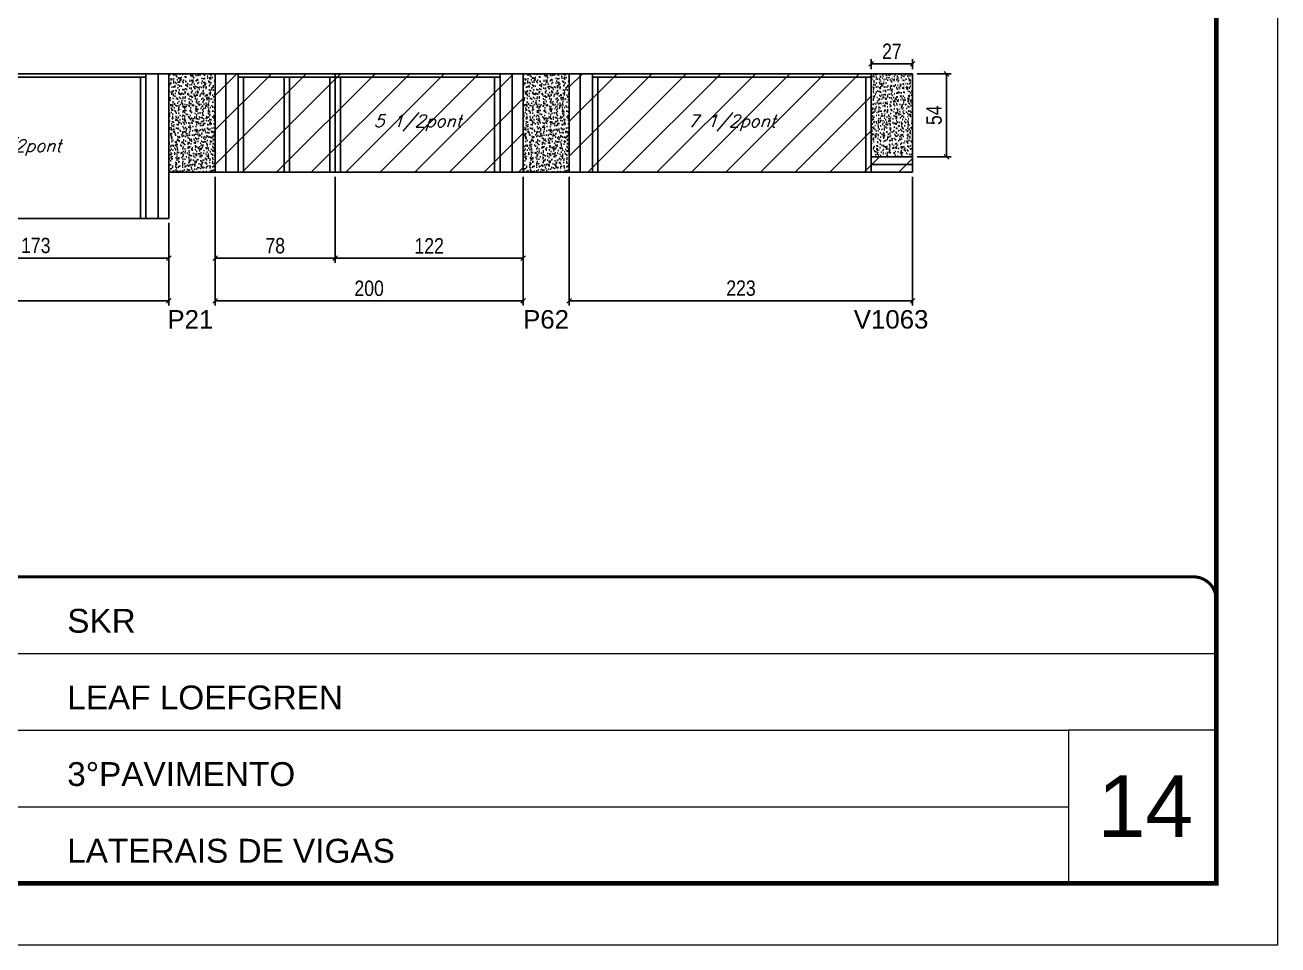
# Model space of a CAD drawing. Extents: x 3309 to 9563, y -2522 to 14608.
# Drawn here: x 5579 to 6393, y 10112 to 10710 of the extents above; entities that cross this region are included whole.
import ezdxf

# ---------------------------------------------------------------- set-up
doc = ezdxf.new("R2010")
doc.units = 0
doc.linetypes.add('CONTINUO', pattern=[0])
doc.linetypes.add('DASHED', pattern=[0.75, 0.5, -0.25])
for name, color, linetype in [('5', 5, 'Continuous'), ('COTA', 241, 'Continuous'), ('Painéis', 200, 'Continuous'), ('SARR_2.2x10', 60, 'Continuous'), ('SARR_2.2x7', 40, 'Continuous'), ('SARR_3.5x7', 81, 'Continuous'), ('texto', 7, 'Continuous')]:
    doc.layers.add(name, color=color, linetype=linetype)
for name, color, linetype, lineweight in [('CARIMBO', 255, 'Continuous', 9), ('Folhas', 255, 'Continuous', 9), ('Hachura', 251, 'Continuous', 9), ('SARRAFO DE PRESSAO', 251, 'DASHED', 9)]:
    doc.layers.add(name, color=color, linetype=linetype, lineweight=lineweight)
doc.styles.add('ARIAL', font='arial.ttf')
doc.styles.add('COTA TECNICA', font='techl___.ttf', dxfattribs={"height": 10})
doc.styles.add('Romans', font='romans.shx')
doc.styles.get("Standard").update_dxf_attribs({"font": 'arial.ttf'})
doc.dimstyles.new('PAINEL', dxfattribs={"dimtxt": 10, "dimasz": 3, "dimexe": 3, "dimexo": 3, "dimgap": 3, "dimtad": 1, "dimdec": 1, "dimzin": 12, "dimdsep": 46, "dimtxsty": 'COTA TECNICA', "dimblk1": 'OBLIQUE', "dimblk2": 'OBLIQUE', "dimsah": 1, "dimcen": 0.9, "dimclrd": 4, "dimclre": 4, "dimclrt": 240, "dimadec": 1, "dimazin": 3, "dimtfac": 1, "dimtdec": 1, "dimtmove": 0, "dimatfit": 3, "dimfxl": 1, "dimtolj": 1, "dimtzin": 12, "dimarcsym": 0})
pattern_1 = [(50, (-13.5, -41.9124), (5.46554, -0.4781726), [0.5715, -6.2865]), (355, (-13.5, -41.9124), (-1.0573026, 5.7317054), [0.4572, -5.0292175]), (100.451445, (-13.0445, -41.952), (4.4082374, 5.2535326), [0.4857003, -5.3427073]), (46.1842, (-13.5, -40.3884), (8.1323712, -1.26127), [0.85725, -9.42975]), (96.63556, (-12.822, -40.4935), (7.122124, 7.4227837), [0.7285507, -8.014068]), (351.18415, (-13.5, -40.388), (7.122124, 7.422784), [0.685799, -7.543792]), (21, (-12.738, -40.7694), (4.5484317, -3.067956), [0.5715, -6.2865]), (326, (-12.738, -40.7694), (1.8540609, 5.525639), [0.4572, -5.0292]), (71.451445, (-12.359, -41.025), (6.4024926, 2.457683), [0.4857003, -5.3426981]), (37.5, (-13.5, -41.9124), (0.0926581, 2.53665117), [0, -4.96824, 0, -5.1054, 0, -5.04825]), (7.5, (-13.5, -41.9124), (2.0045899, 3.00541724), [0, -2.91084, 0, -4.85394, 0, -1.92405]), (327.5, (-15.1993, -41.9124), (4.06771786, -0.17186232), [0, -1.905, 0, -5.9436, 0, -7.8867]), (317.5, (-15.9613, -41.9124), (4.4438754, 0.7627947), [0, -2.4765, 0, -3.94716, 0, -5.6007])]

# ---------------------------------------------------------------- blocks, each defined once
blk = doc.blocks.new('9999999999')
at = {"color": 30, "linetype": 'CONTINUO'}
for p, q in [((98564.56, 34379.64), (99583.98, 34379.64)), ((98564.56, 34329.83), (99487.98, 34329.83)), ((99583.98, 34329.83), (99487.98, 34329.83)), ((99487.98, 34329.83), (99487.98, 34230.21)), ((98564.56, 34280.02), (99487.98, 34280.02))]:
    blk.add_line(p, q, dxfattribs=at)
at = {"color": 30, "linetype": 'CONTINUO', "const_width": 2}
blk.add_lwpolyline([(99583.98, 34230.21), (99583.98, 34414.45, 0.414214), (99568.98, 34429.45), (98228.98, 34429.45, 0.414214), (98213.98, 34414.45), (98213.98, 34245.21, 0.414214), (98228.98, 34230.21), (99583.98, 34230.21)], format="xyb", dxfattribs=at)
at = {"layer": 'Folhas'}
blk.add_lwpolyline([(98138.98, 34190.21), (99623.98, 34190.21), (99623.98, 35240.21), (98138.98, 35240.21)], close=True, dxfattribs=at)
at = {"layer": 'Folhas', "color": 30, "const_width": 3}
blk.add_lwpolyline([(98213.98, 34230.21), (99583.98, 34230.21), (99583.98, 35200.21), (98213.98, 35200.21)], close=True, dxfattribs=at)
at = {"color": 7, "linetype": 'Continuous', "ltscale": 5, "style": 'ARIAL'}
for s, height, p in [('SKR', 15.483, (98837.68, 34393.13)), ('LEAF LOEFGREN', 15.4829, (98837.68, 34343.32)), ('3°PAVIMENTO', 15.4829, (98837.68, 34293.51)), ('LATERAIS DE VIGAS', 15.4829, (98837.68, 34243.7))]:
    blk.add_text(s, height=height, dxfattribs=at).set_placement(p)
blk = doc.blocks.new('_Oblique')
at = {"color": 0, "linetype": 'ByBlock', "lineweight": -2}
blk.add_line((-0.5, -0.5), (0.5, 0.5), dxfattribs=at)
blk = doc.blocks.new('*D391')
at = {"layer": 'COTA', "color": 4, "linetype": 'ByBlock', "lineweight": -2, "transparency": 16777216}
for p, q in [((5011.63, 10581.32), (5011.63, 10527.7)), ((5672.63, 10581.32), (5672.63, 10527.7)), ((5672.63, 10530.7), (5011.63, 10530.7))]:
    blk.add_line(p, q, dxfattribs=at)
at = {"layer": 'Defpoints', "color": 0, "linetype": 'ByBlock', "transparency": 16777216}
for p in [(5011.63, 10584.32), (5672.63, 10584.32), (5011.63, 10530.7)]:
    blk.add_point(p, dxfattribs=at)
at = {"layer": 'COTA', "color": 4, "linetype": 'ByBlock', "lineweight": -2, "transparency": 16777216, "xscale": 3, "yscale": 3, "zscale": 3, "rotation": 180}
blk.add_blockref('_Oblique', (5011.63, 10530.7), dxfattribs=at)
at = {"layer": 'COTA', "color": 4, "linetype": 'ByBlock', "lineweight": -2, "transparency": 16777216, "xscale": 3, "yscale": 3, "zscale": 3}
blk.add_blockref('_Oblique', (5672.63, 10530.7), dxfattribs=at)
at = {"layer": 'COTA', "color": 240, "linetype": 'ByBlock', "transparency": 16777216, "insert": (5342.13, 10538.8), "char_height": 10, "attachment_point": 5, "style": 'COTA TECNICA'}
blk.add_mtext('\\A1;661', dxfattribs=at)
blk = doc.blocks.new('*D392')
at = {"layer": 'COTA', "color": 4, "lineweight": -2, "transparency": 16777216}
for p, q in [((5499.63, 10581.32), (5499.63, 10555.41)), ((5672.63, 10581.32), (5672.63, 10555.41)), ((5499.63, 10558.41), (5672.63, 10558.41))]:
    blk.add_line(p, q, dxfattribs=at)
at = {"layer": 'Defpoints', "color": 0, "transparency": 16777216}
for p in [(5499.63, 10584.32, 0), (5672.63, 10584.32, 0), (5672.63, 10558.41)]:
    blk.add_point(p, dxfattribs=at)
at = {"layer": 'COTA', "color": 4, "lineweight": -2, "transparency": 16777216, "xscale": 3, "yscale": 3, "zscale": 3, "rotation": 180}
blk.add_blockref('_Oblique', (5499.63, 10558.41), dxfattribs=at)
at = {"layer": 'COTA', "color": 4, "lineweight": -2, "transparency": 16777216, "xscale": 3, "yscale": 3, "zscale": 3}
blk.add_blockref('_Oblique', (5672.63, 10558.41), dxfattribs=at)
at = {"layer": 'COTA', "color": 240, "transparency": 16777216, "insert": (5586.13, 10566.63), "char_height": 10, "attachment_point": 5, "style": 'COTA TECNICA'}
blk.add_mtext('\\A1;173', dxfattribs=at)
blk = doc.blocks.new('*D394')
at = {"layer": 'COTA', "color": 4, "linetype": 'ByBlock', "lineweight": -2, "transparency": 16777216}
for p, q in [((5702.63, 10611.32), (5702.63, 10527.7)), ((5902.63, 10611.32), (5902.63, 10527.7)), ((5702.63, 10530.7), (5902.63, 10530.7))]:
    blk.add_line(p, q, dxfattribs=at)
at = {"layer": 'Defpoints', "color": 0, "linetype": 'ByBlock', "transparency": 16777216}
for p in [(5702.63, 10614.32), (5902.63, 10614.32), (5902.63, 10530.7)]:
    blk.add_point(p, dxfattribs=at)
at = {"layer": 'COTA', "color": 4, "linetype": 'ByBlock', "lineweight": -2, "transparency": 16777216, "xscale": 3, "yscale": 3, "zscale": 3, "rotation": 180}
blk.add_blockref('_Oblique', (5702.63, 10530.7), dxfattribs=at)
at = {"layer": 'COTA', "color": 4, "linetype": 'ByBlock', "lineweight": -2, "transparency": 16777216, "xscale": 3, "yscale": 3, "zscale": 3}
blk.add_blockref('_Oblique', (5902.63, 10530.7), dxfattribs=at)
at = {"layer": 'COTA', "color": 240, "linetype": 'ByBlock', "transparency": 16777216, "insert": (5802.63, 10538.8), "char_height": 10, "attachment_point": 5, "style": 'COTA TECNICA'}
blk.add_mtext('\\A1;200', dxfattribs=at)
blk = doc.blocks.new('*D395')
at = {"layer": 'COTA', "color": 4, "lineweight": -2, "transparency": 16777216}
for p, q in [((5780.63, 10611.32), (5780.63, 10555.41)), ((5902.63, 10611.32), (5902.63, 10555.41)), ((5902.63, 10558.41), (5780.63, 10558.41))]:
    blk.add_line(p, q, dxfattribs=at)
at = {"layer": 'Defpoints', "color": 0, "transparency": 16777216}
for p in [(5780.63, 10614.32), (5902.63, 10614.32), (5780.63, 10558.41)]:
    blk.add_point(p, dxfattribs=at)
at = {"layer": 'COTA', "color": 4, "lineweight": -2, "transparency": 16777216, "xscale": 3, "yscale": 3, "zscale": 3, "rotation": 180}
blk.add_blockref('_Oblique', (5780.63, 10558.41), dxfattribs=at)
at = {"layer": 'COTA', "color": 4, "lineweight": -2, "transparency": 16777216, "xscale": 3, "yscale": 3, "zscale": 3}
blk.add_blockref('_Oblique', (5902.63, 10558.41), dxfattribs=at)
at = {"layer": 'COTA', "color": 240, "transparency": 16777216, "insert": (5841.63, 10566.47), "char_height": 10, "attachment_point": 5, "style": 'COTA TECNICA'}
blk.add_mtext('\\A1;122', dxfattribs=at)
blk = doc.blocks.new('*D396')
at = {"layer": 'COTA', "color": 4, "lineweight": -2, "transparency": 16777216}
for p, q in [((5702.63, 10611.32), (5702.63, 10555.41)), ((5780.63, 10611.32), (5780.63, 10555.41)), ((5780.63, 10558.41), (5702.63, 10558.41))]:
    blk.add_line(p, q, dxfattribs=at)
at = {"layer": 'Defpoints', "color": 0, "transparency": 16777216}
for p in [(5702.63, 10614.32), (5780.63, 10614.32), (5702.63, 10558.41)]:
    blk.add_point(p, dxfattribs=at)
at = {"layer": 'COTA', "color": 4, "lineweight": -2, "transparency": 16777216, "xscale": 3, "yscale": 3, "zscale": 3, "rotation": 180}
blk.add_blockref('_Oblique', (5702.63, 10558.41), dxfattribs=at)
at = {"layer": 'COTA', "color": 4, "lineweight": -2, "transparency": 16777216, "xscale": 3, "yscale": 3, "zscale": 3}
blk.add_blockref('_Oblique', (5780.63, 10558.41), dxfattribs=at)
at = {"layer": 'COTA', "color": 240, "transparency": 16777216, "insert": (5741.63, 10566.5), "char_height": 10, "attachment_point": 5, "style": 'COTA TECNICA'}
blk.add_mtext('\\A1;78', dxfattribs=at)
blk = doc.blocks.new('*D397')
at = {"layer": 'COTA', "color": 4, "linetype": 'ByBlock', "lineweight": -2, "transparency": 16777216}
for p, q in [((5932.63, 10611.32), (5932.63, 10527.7)), ((6155.63, 10611.32), (6155.63, 10527.7)), ((5932.63, 10530.7), (6155.63, 10530.7))]:
    blk.add_line(p, q, dxfattribs=at)
at = {"layer": 'Defpoints', "color": 0, "linetype": 'ByBlock', "transparency": 16777216}
for p in [(5932.63, 10614.32), (6155.63, 10614.32), (6155.63, 10530.7)]:
    blk.add_point(p, dxfattribs=at)
at = {"layer": 'COTA', "color": 4, "linetype": 'ByBlock', "lineweight": -2, "transparency": 16777216, "xscale": 3, "yscale": 3, "zscale": 3, "rotation": 180}
blk.add_blockref('_Oblique', (5932.63, 10530.7), dxfattribs=at)
at = {"layer": 'COTA', "color": 4, "linetype": 'ByBlock', "lineweight": -2, "transparency": 16777216, "xscale": 3, "yscale": 3, "zscale": 3}
blk.add_blockref('_Oblique', (6155.63, 10530.7), dxfattribs=at)
at = {"layer": 'COTA', "color": 240, "linetype": 'ByBlock', "transparency": 16777216, "insert": (6044.13, 10538.92), "char_height": 10, "attachment_point": 5, "style": 'COTA TECNICA'}
blk.add_mtext('\\A1;223', dxfattribs=at)
blk = doc.blocks.new('*D398')
at = {"layer": 'COTA', "color": 4, "lineweight": -2, "transparency": 16777216}
for p, q in [((6158.63, 10678.32), (6180.67, 10678.32)), ((6177.67, 10678.32), (6177.67, 10624.32)), ((6158.63, 10624.32), (6180.67, 10624.32))]:
    blk.add_line(p, q, dxfattribs=at)
at = {"layer": 'Defpoints', "color": 0, "transparency": 16777216}
for p in [(6155.63, 10678.32, 0), (6155.63, 10624.32, 0), (6177.67, 10624.32)]:
    blk.add_point(p, dxfattribs=at)
at = {"layer": 'COTA', "color": 4, "lineweight": -2, "transparency": 16777216, "xscale": 3, "yscale": 3, "zscale": 3}
for p, rotation in [((6177.67, 10678.32), 90), ((6177.67, 10624.32), 270)]:
    blk.add_blockref('_Oblique', p, dxfattribs=dict(at, rotation=rotation))
at = {"layer": 'COTA', "color": 240, "transparency": 16777216, "insert": (6169.56, 10651.32), "char_height": 10, "attachment_point": 5, "rotation": 90, "style": 'COTA TECNICA'}
blk.add_mtext('\\A1;54', dxfattribs=at)
blk = doc.blocks.new('*D399')
at = {"layer": 'COTA', "color": 4, "lineweight": -2, "transparency": 16777216}
for p, q in [((6128.63, 10681.32), (6128.63, 10687.8)), ((6155.63, 10684.8), (6128.63, 10684.8)), ((6155.63, 10681.32), (6155.63, 10687.8))]:
    blk.add_line(p, q, dxfattribs=at)
at = {"layer": 'Defpoints', "color": 0, "transparency": 16777216}
for p in [(6128.63, 10684.8), (6128.63, 10678.32, 0), (6155.63, 10678.32, 0)]:
    blk.add_point(p, dxfattribs=at)
at = {"layer": 'COTA', "color": 4, "lineweight": -2, "transparency": 16777216, "xscale": 3, "yscale": 3, "zscale": 3, "rotation": 180}
blk.add_blockref('_Oblique', (6128.63, 10684.8), dxfattribs=at)
at = {"layer": 'COTA', "color": 4, "lineweight": -2, "transparency": 16777216, "xscale": 3, "yscale": 3, "zscale": 3}
blk.add_blockref('_Oblique', (6155.63, 10684.8), dxfattribs=at)
at = {"layer": 'COTA', "color": 240, "transparency": 16777216, "insert": (6142.13, 10692.87), "char_height": 10, "attachment_point": 5, "style": 'COTA TECNICA'}
blk.add_mtext('\\A1;27', dxfattribs=at)

msp = doc.modelspace()

# ---------------------------------------------------------------- hatches: boundary and pattern name
at = {"layer": 'COTA'}
h = msp.add_hatch(dxfattribs=at)
h.set_pattern_fill('AR-CONC', color=256, scale=0.03)
h.set_pattern_definition(pattern_1)
h.paths.add_polyline_path([(5702.63, 10678.32), (5672.63, 10678.32), (5672.63, 10614.32), (5702.63, 10614.32)])
h = msp.add_hatch(dxfattribs=at)
h.set_pattern_fill('AR-CONC', color=256, scale=0.03)
h.set_pattern_definition([(50, (216.5, -41.9124), (5.46554, -0.4781726), [0.5715, -6.2865]), (355, (216.5, -41.9124), (-1.0573026, 5.7317054), [0.4572, -5.0292175]), (100.451445, (216.9555, -41.952), (4.4082374, 5.2535326), [0.4857003, -5.3427073]), (46.1842, (216.5, -40.3884), (8.1323712, -1.26127), [0.85725, -9.42975]), (96.63556, (217.178, -40.4935), (7.122124, 7.4227837), [0.7285507, -8.014068]), (351.18415, (216.5, -40.388), (7.122124, 7.422784), [0.685799, -7.543792]), (21, (217.262, -40.7694), (4.5484317, -3.067956), [0.5715, -6.2865]), (326, (217.262, -40.7694), (1.8540609, 5.525639), [0.4572, -5.0292]), (71.451445, (217.641, -41.025), (6.4024926, 2.457683), [0.4857003, -5.3426981]), (37.5, (216.5, -41.9124), (0.0926581, 2.53665117), [0, -4.96824, 0, -5.1054, 0, -5.04825]), (7.5, (216.5, -41.9124), (2.0045899, 3.00541724), [0, -2.91084, 0, -4.85394, 0, -1.92405]), (327.5, (214.8007, -41.9124), (4.06771786, -0.17186232), [0, -1.905, 0, -5.9436, 0, -7.8867]), (317.5, (214.0387, -41.9124), (4.4438754, 0.7627947), [0, -2.4765, 0, -3.94716, 0, -5.6007])])
h.paths.add_polyline_path([(5932.63, 10678.32), (5902.63, 10678.32), (5902.63, 10614.32), (5932.63, 10614.32)])
h = msp.add_hatch(dxfattribs=at)
h.set_pattern_fill('AR-CONC', color=256, scale=0.03)
h.set_pattern_definition(pattern_1)
h.paths.add_polyline_path([(6155.63, 10678.32), (6128.63, 10678.32), (6128.63, 10624.32), (6155.63, 10624.32)])
at = {"layer": 'Hachura'}
h = msp.add_hatch(dxfattribs=at)
h.set_pattern_fill('ANSI31', color=256, scale=5)
h.paths.add_polyline_path([(5780.63, 10678.32), (5702.63, 10678.32), (5702.63, 10614.32), (5780.63, 10614.32)])
h.paths.add_polyline_path([(5902.63, 10678.32), (5780.63, 10678.32), (5780.63, 10614.32), (5902.63, 10614.32)])
h.paths.add_polyline_path([(6128.63, 10678.32), (5932.63, 10678.32), (5932.63, 10614.32), (6155.63, 10614.32), (6155.63, 10624.32), (6128.63, 10624.32)])

# ---------------------------------------------------------------- linework, layer by layer
at = {"layer": 'COTA'}
for p, q in [((5702.63, 10678.32, 0), (5672.63, 10678.32, 0)), ((5932.63, 10678.32, 0), (5902.63, 10678.32, 0)), ((6155.63, 10678.32, 0), (6128.63, 10678.32, 0)), ((6155.63, 10624.32, 0), (6155.63, 10678.32, 0)), ((6128.63, 10624.32, 0), (6128.63, 10614.32, 0)), ((5702.63, 10614.32, 0), (5672.63, 10614.32, 0)), ((5932.63, 10614.32, 0), (5902.63, 10614.32, 0))]:
    msp.add_line(p, q, dxfattribs=at)
at = {"layer": 'Painéis', "linetype": 'ByBlock'}
for p, q in [((5672.63, 10678.32, 0), (5046.13, 10678.32, 0)), ((5672.63, 10584.32, 0), (5672.63, 10678.32, 0)), ((5702.63, 10678.32, 0), (5902.63, 10678.32, 0)), ((5702.63, 10614.32, 0), (5702.63, 10678.32, 0)), ((5780.63, 10614.32, 0), (5780.63, 10678.32, 0)), ((5902.63, 10614.32, 0), (5902.63, 10678.32, 0)), ((5932.63, 10678.32, 0), (6128.63, 10678.32, 0)), ((5932.63, 10614.32, 0), (5932.63, 10678.32, 0)), ((6128.63, 10624.32, 0), (6128.63, 10678.32, 0)), ((6128.63, 10624.32, 0), (6155.63, 10624.32, 0)), ((6155.63, 10614.32, 0), (6155.63, 10624.32, 0)), ((5702.63, 10614.32, 0), (5902.63, 10614.32, 0)), ((5932.63, 10614.32, 0), (6155.63, 10614.32, 0)), ((5672.63, 10584.32, 0), (5011.63, 10584.32, 0))]:
    msp.add_line(p, q, dxfattribs=at)
at = {"layer": 'SARR_2.2x10'}
msp.add_line((6128.63, 10619.32, 0), (6155.63, 10619.32, 0), dxfattribs=at)
at = {"layer": 'SARR_2.2x7', "linetype": 'Continuous'}
for p, q in [((5657.63, 10676.12, 0), (5499.63, 10676.12, 0)), ((5665.63, 10584.32, 0), (5665.63, 10678.32, 0)), ((5709.63, 10614.32, 0), (5709.63, 10678.32, 0)), ((5717.63, 10676.12, 0), (5780.63, 10676.12, 0)), ((5780.63, 10676.12, 0), (5887.63, 10676.12, 0)), ((5895.63, 10614.32, 0), (5895.63, 10678.32, 0)), ((5939.63, 10614.32, 0), (5939.63, 10678.32, 0)), ((5947.63, 10676.12, 0), (6128.63, 10676.12, 0))]:
    msp.add_line(p, q, dxfattribs=at)
at = {"layer": 'SARR_3.5x7'}
for p, q in [((5654.13, 10676.12, 0), (5654.13, 10584.32, 0)), ((5657.63, 10678.32, 0), (5657.63, 10584.32, 0)), ((5717.63, 10678.32, 0), (5717.63, 10614.32, 0)), ((5721.13, 10676.12, 0), (5721.13, 10614.32, 0)), ((5747.48, 10676.12, 0), (5747.48, 10614.32, 0)), ((5750.98, 10676.12, 0), (5750.98, 10614.32, 0)), ((5777.13, 10676.12, 0), (5777.13, 10614.32, 0)), ((5784.13, 10676.12, 0), (5784.13, 10614.32, 0)), ((5884.13, 10676.12, 0), (5884.13, 10614.32, 0)), ((5887.63, 10678.32, 0), (5887.63, 10614.32, 0)), ((5947.63, 10678.32, 0), (5947.63, 10614.32, 0)), ((5951.13, 10676.12, 0), (5951.13, 10614.32, 0)), ((6125.13, 10676.12, 0), (6125.13, 10614.32, 0))]:
    msp.add_line(p, q, dxfattribs=at)

# ---------------------------------------------------------------- block references
at = {"layer": 'SARRAFO DE PRESSAO', "color": 6, "linetype": 'ByBlock'}
msp.add_blockref('9999999999', (-93231.11, -24078.07), dxfattribs=at)

# ---------------------------------------------------------------- texts
at = {"layer": '5', "linetype": 'Continuous'}
for s, p in [('P21', (5671.62, 10512.69, 0)), ('P62', (5902.62, 10512.69, 0)), ('V1063', (6117.4, 10512.69, 0))]:
    msp.add_text(s, height=12, rotation=0.00004, dxfattribs=at).set_placement(p)
at = {"layer": 'CARIMBO', "style": 'ARIAL'}
msp.add_text('14', height=40, dxfattribs=at).set_placement((6275.73, 10182.28))
at = {"layer": 'texto', "color": 2, "char_height": 8, "attachment_point": 5, "style": 'Romans'}
for s, insert in [('{\\Q19;\\C256;5 1/2pont}', (5834.13, 10646.32, 0)), ('{\\Q19;\\C256;7 1/2pont}', (6038.13, 10646.32, 0)), ('{\\Q19;\\C256;6 1/2pont}', (5574.13, 10630.22, 0))]:
    msp.add_mtext(s, dxfattribs=dict(at, insert=insert))

# ---------------------------------------------------------------- dimensions: what is measured, and where the dimension line sits
at = {"layer": 'COTA'}
for base, p1, p2, picture, middle in [((6128.63, 10684.8), (6155.63, 10678.32, 0), (6128.63, 10678.32, 0), '*D399', (6142.13, 10692.87)), ((5672.63, 10558.41), (5499.63, 10584.32, 0), (5672.63, 10584.32, 0), '*D392', (5586.13, 10566.63))]:
    dim = msp.add_linear_dim(base=base, p1=p1, p2=p2, dimstyle='PAINEL', dxfattribs=at)
    dim.commit()
    dim.dimension.update_dxf_attribs({"geometry": picture, "text_midpoint": middle})
for base, p1, p2, angle, picture, middle in [((6177.67, 10624.32), (6155.63, 10678.32, 0), (6155.63, 10624.32, 0), 90, '*D398', (6169.56, 10651.32)), ((5780.63, 10558.41, 0), (5902.63, 10614.32, 0), (5780.63, 10614.32, 0), 180, '*D395', (5841.63, 10566.47, 0))]:
    dim = msp.add_linear_dim(base=base, p1=p1, p2=p2, angle=angle, dimstyle='PAINEL', dxfattribs=at)
    dim.commit()
    dim.dimension.update_dxf_attribs({"geometry": picture, "text_midpoint": middle})
at = {"layer": 'COTA', "linetype": 'ByBlock'}
for base, p1, p2, picture, middle in [((5902.63, 10530.7, 0), (5702.63, 10614.32, 0), (5902.63, 10614.32, 0), '*D394', (5802.63, 10538.8, 0)), ((6155.63, 10530.7, 0), (5932.63, 10614.32, 0), (6155.63, 10614.32, 0), '*D397', (6044.13, 10538.92, 0))]:
    dim = msp.add_linear_dim(base=base, p1=p1, p2=p2, dimstyle='PAINEL', dxfattribs=at)
    dim.commit()
    dim.dimension.update_dxf_attribs({"geometry": picture, "text_midpoint": middle})
at = {"layer": 'COTA'}
dim = msp.add_linear_dim(base=(5702.63, 10558.41, 0), p1=(5780.63, 10614.32, 0), p2=(5702.63, 10614.32, 0), angle=180, dimstyle='PAINEL', override={"dimtmove": 1}, dxfattribs=at)
dim.commit()
dim.dimension.update_dxf_attribs({"geometry": '*D396', "text_midpoint": (5741.63, 10566.5, 0)})
at = {"layer": 'COTA', "linetype": 'ByBlock'}
dim = msp.add_linear_dim(base=(5011.63, 10530.7, 0), p1=(5672.63, 10584.32, 0), p2=(5011.63, 10584.32, 0), angle=180, dimstyle='PAINEL', dxfattribs=at)
dim.commit()
dim.dimension.update_dxf_attribs({"geometry": '*D391', "text_midpoint": (5342.13, 10538.8, 0)})

doc.saveas('drawing.dxf')
